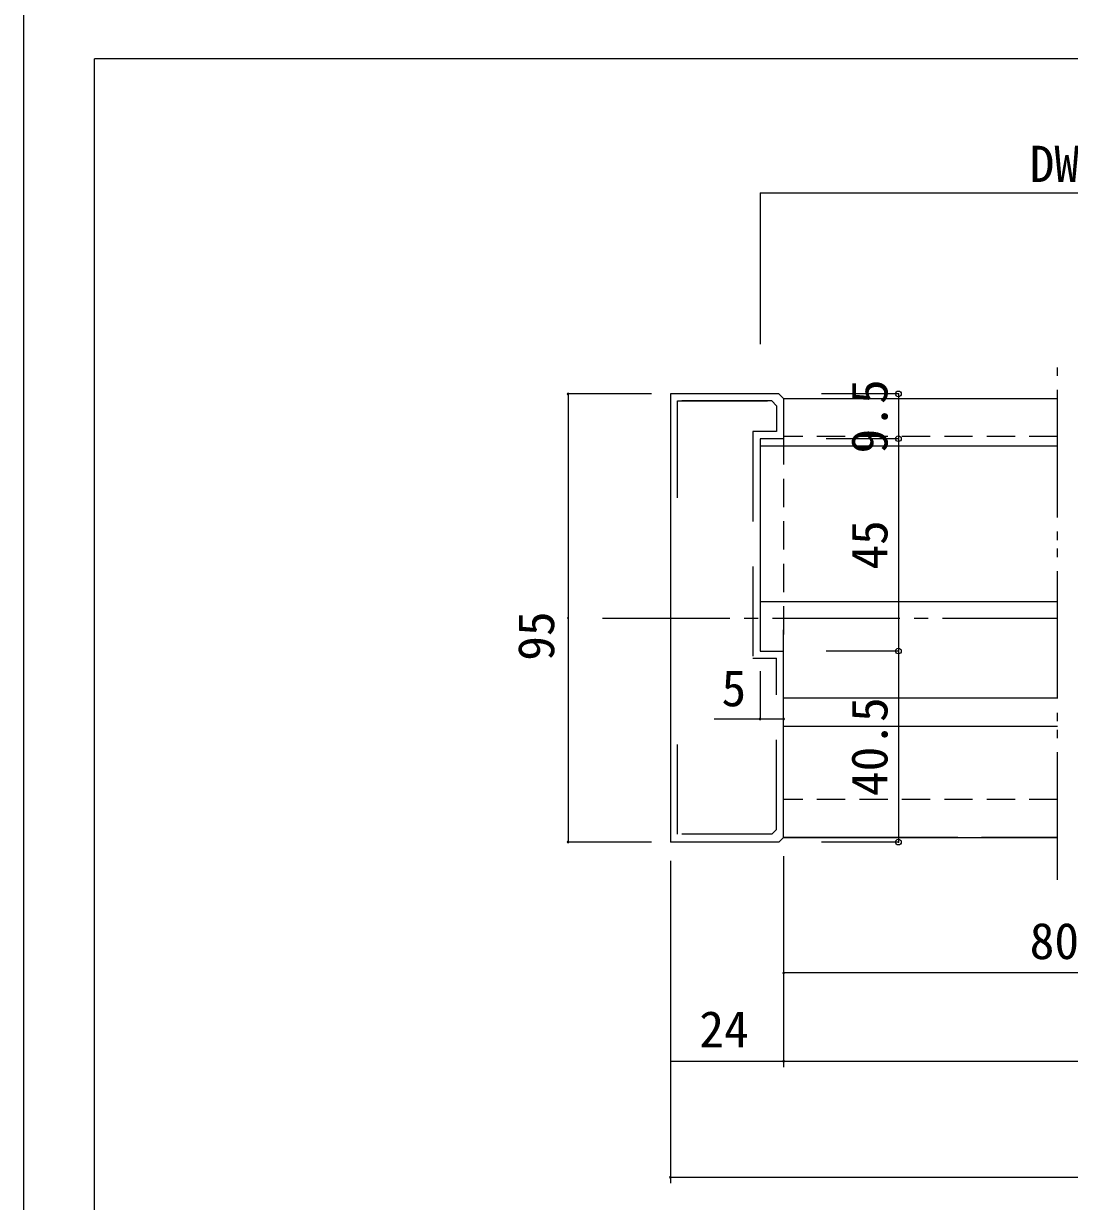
# Model space of a CAD drawing. Units: millimetres on the paper, enlarged 10 times, with parts at other scales. Extents: x -2000 to 2000, y -1385 to 1385.
# Drawn here: x -2000 to -1261, y -925 to -92 of the extents above; entities that cross this region are included whole.
import ezdxf
from ezdxf.enums import TextEntityAlignment as Align

# ---------------------------------------------------------------- set-up
doc = ezdxf.new("R2010")
doc.units = ezdxf.units.MM
doc.header["$LTSCALE"] = 10
doc.header["$PDMODE"] = 32
doc.header["$PDSIZE"] = 4
for name, pattern in [('CHAIN2', [12, 9, -1, 1, -1]), ('DOUBLE_CHAIN2', [12.8, 9, -1, 0.6, -0.6, 0.6, -1]), ('USER2', [9.525, 6.35, -3.175]), ('USER6', [9, 6, -0.75, 1.5, -0.75]), ('USER9', [3, 2, -1])]:
    doc.linetypes.add(name, pattern=pattern)
for name, color, linetype, lineweight in [('1-0_H-SYM', 7, 'Continuous', 20), ('1-1_0', 7, 'Continuous', 20), ('2-0_18', 7, 'Continuous', 18), ('2-9', 7, 'Continuous', 18)]:
    doc.layers.add(name, color=color, linetype=linetype, lineweight=lineweight)
doc.styles.add('ＭＳ ゴシック', font='')
doc.styles.get('ＭＳ ゴシック').set_extended_font_data('MS Gothic')

msp = doc.modelspace()

# ---------------------------------------------------------------- linework, layer by layer
at = {"layer": '1-0_H-SYM'}
for p in [(380, -117.5), (380, -117.5), (-1950, -1017.5)]:
    msp.add_line(p, (-1950, -117.5), dxfattribs=at)
at = {"layer": '1-1_0'}
for p in [(380, -117.5), (380, -117.5), (-1950, -1017.5), (380, -117.5), (380, -117.5), (-1950, -1017.5)]:
    msp.add_line(p, (-1950, -117.5), dxfattribs=at)
msp.add_lwpolyline([(2000, -1385), (2000, 1385), (-2000, 1385), (-2000, -1385)], dxfattribs=at)
at = {"layer": '2-0_18', "color": 4, "lineweight": 9}
for p, q in [((-1479.95, -212.19), (-1479.95, -318.97)), ((-1479.95, -550.03), (-1479.95, -584.4)), ((-1463.29, -583.88), (-1479.95, -583.88)), ((-1556.62, -670.83), (-1615.52, -670.83)), ((-1463.29, -680.83), (-1463.29, -829.79)), ((-1463.29, -680.83), (-1463.29, -829.79)), ((-1463.29, -680.83), (-1463.29, -767.43)), ((-1543.29, -684.16), (-1543.29, -829.79)), ((-1543.29, -684.16), (-1543.29, -911.8)), ((-81.84, -763.27), (-1463.29, -763.27)), ((-1543.29, -825.62), (-1463.29, -825.62)), ((-1463.29, -825.62), (-785, -825.62)), ((-1543.29, -907.63), (-785, -907.63))]:
    msp.add_line(p, q, dxfattribs=at)
at = {"layer": '2-0_18', "lineweight": 20}
for p, q in [((-1543.29, -354.16), (-1543.29, -670.83)), ((-1466.62, -354.16), (-1543.29, -354.16)), ((-1466.62, -354.16), (-1463.29, -357.49)), ((-1463.29, -357.49), (-1269.81, -357.49)), ((-1479.95, -390.83), (-1479.95, -500.83)), ((-1479.95, -390.83), (-1269.81, -390.83)), ((-1479.95, -500.83), (-1269.81, -500.83)), ((-1463.29, -667.49), (-1463.29, -520.83)), ((-1269.81, -569.16), (-1463.29, -569.16)), ((-1269.81, -569.16), (-1463.29, -569.16)), ((-1269.81, -589.16), (-1463.29, -589.16)), ((-1269.81, -589.16), (-1463.29, -589.16)), ((-1466.62, -670.83), (-1543.29, -670.83)), ((-1463.29, -667.49), (-1466.62, -670.83)), ((-1463.29, -667.49), (-1269.81, -667.49)), ((-1340.16, -667.49), (-1463.29, -667.49)), ((-1269.81, -667.49), (-1323.5, -667.49))]:
    msp.add_line(p, q, dxfattribs=at)
at = {"layer": '2-0_18', "linetype": 'USER2', "lineweight": 20}
for p, q in [((-1538.29, -427.49), (-1538.29, -359.16)), ((-1471.62, -359.16), (-1538.29, -359.16)), ((-1468.29, -362.49), (-1471.62, -359.16)), ((-1468.29, -362.49), (-1468.29, -380.83)), ((-1484.95, -380.83), (-1484.95, -525.83)), ((-1468.29, -380.83), (-1484.95, -380.83)), ((-1468.29, -380.83), (-1484.95, -380.83)), ((-1484.95, -380.83), (-1484.95, -540.83)), ((-1468.29, -379.56), (-1468.29, -380.83)), ((-1484.95, -540.83), (-1468.29, -540.83)), ((-1484.95, -540.83), (-1468.29, -540.83)), ((-1468.29, -662.01), (-1468.29, -540.83)), ((-1538.29, -665.34), (-1538.29, -597.49)), ((-1471.62, -665.34), (-1538.29, -665.34)), ((-1471.62, -665.34), (-1468.29, -662.01))]:
    msp.add_line(p, q, dxfattribs=at)
at = {"layer": '2-0_18', "linetype": 'USER9'}
for p, q in [((-1463.29, -384.16), (-1463.29, -525.83)), ((-1269.81, -384.16), (-1463.29, -384.16)), ((-1269.81, -640.83), (-1463.29, -640.83))]:
    msp.add_line(p, q, dxfattribs=at)
at = {"layer": '2-0_18', "color": 4, "linetype": 'USER6', "lineweight": 9}
msp.add_line((-1616.11, -512.49), (-1615.52, -512.49), dxfattribs=at)
at = {"layer": '2-0_18', "color": 4, "lineweight": 9}
for points in [[(-1479.95, -212.19), (-1048.15, -212.19), (-1048.15, -318.97)], [(-1556.62, -354.16), (-1615.52, -354.16), (-1615.52, -670.83)]]:
    msp.add_lwpolyline(points, dxfattribs=at)
at = {"layer": '2-0_18', "lineweight": 20}
for points in [[(-1463.29, -357.49), (-1463.29, -385.83), (-1479.95, -385.83)], [(-1479.95, -385.83), (-1479.95, -535.83), (-1463.29, -535.83)]]:
    msp.add_lwpolyline(points, dxfattribs=at)
at = {"layer": '2-0_18', "linetype": 'USER2', "lineweight": 20}
msp.add_lwpolyline([(-1538.29, -395.83), (-1538.29, -359.16), (-1473.69, -359.16)], dxfattribs=at)
at = {"layer": '2-0_18', "color": 4, "lineweight": 9}
for centre, start, end in [((-1615.52, -354.16), 90, 270), ((-1615.52, -354.16), 270, 90), ((-1479.95, -583.88), 90, 270), ((-1479.95, -583.88), 270, 90), ((-1463.29, -583.88), 90, 270), ((-1463.29, -583.88), 270, 90), ((-1615.52, -670.83), 90, 270), ((-1615.52, -670.83), 270, 90), ((-1463.29, -763.27), 0, 180), ((-1463.29, -763.27), 180, 0), ((-1463.29, -825.62), 0, 180), ((-1463.29, -825.62), 180, 0), ((-1543.29, -907.63), 0, 180), ((-1543.29, -907.63), 180, 0)]:
    msp.add_arc(centre, 0.521, start, end, dxfattribs=at)
at = {"layer": '2-9', "linetype": 'DOUBLE_CHAIN2', "lineweight": 20}
msp.add_line((-1269.81, -697.4), (-1269.81, -330.63), dxfattribs=at)
at = {"layer": '2-9', "color": 4, "lineweight": 9}
for p, q in [((-1382.25, -354.16), (-1436.62, -354.16)), ((-1382.25, -354.16), (-1382.25, -385.83)), ((-1382.25, -385.83), (-1433.29, -385.83)), ((-1382.25, -385.83), (-1382.25, -535.83)), ((-1382.25, -535.83), (-1433.29, -535.83)), ((-1382.25, -535.83), (-1382.25, -670.83)), ((-1479.43, -583.88), (-1512.34, -583.88)), ((-1382.25, -670.83), (-1436.62, -670.83))]:
    msp.add_line(p, q, dxfattribs=at)
at = {"layer": '2-9', "color": 4, "linetype": 'CHAIN2', "lineweight": 9}
msp.add_line((-1591.22, -512.5), (-1269.81, -512.5), dxfattribs=at)
at = {"layer": '2-9', "color": 4}
for p in [(-1382.25, -354.16), (-1382.25, -385.83), (-1382.25, -535.83), (-1382.25, -670.83)]:
    msp.add_point(p, dxfattribs=at)

# ---------------------------------------------------------------- texts
at = {"layer": '2-0_18', "style": 'ＭＳ ゴシック'}
for s, p in [('DW:812', (-1289.55, -212.19)), ('5', (-1507.19, -582.57)), ('807', (-1289.55, -761.18)), ('24', (-1522.84, -823.54))]:
    msp.add_text(s, height=25.66, dxfattribs=at).set_placement(p, align=Align.BOTTOM_LEFT)
msp.add_text('95', height=25.66, rotation=90, dxfattribs=at).set_placement((-1617.61, -542.72), align=Align.BOTTOM_LEFT)
at = {"layer": '2-9', "style": 'ＭＳ ゴシック'}
for s, p in [('9.5', (-1382.25, -396.24)), ('45', (-1382.25, -478.33)), ('40.5', (-1382.25, -638.33))]:
    msp.add_text(s, height=25.66, rotation=90, dxfattribs=at).set_placement(p, align=Align.BOTTOM_LEFT)

doc.saveas('drawing.dxf')
